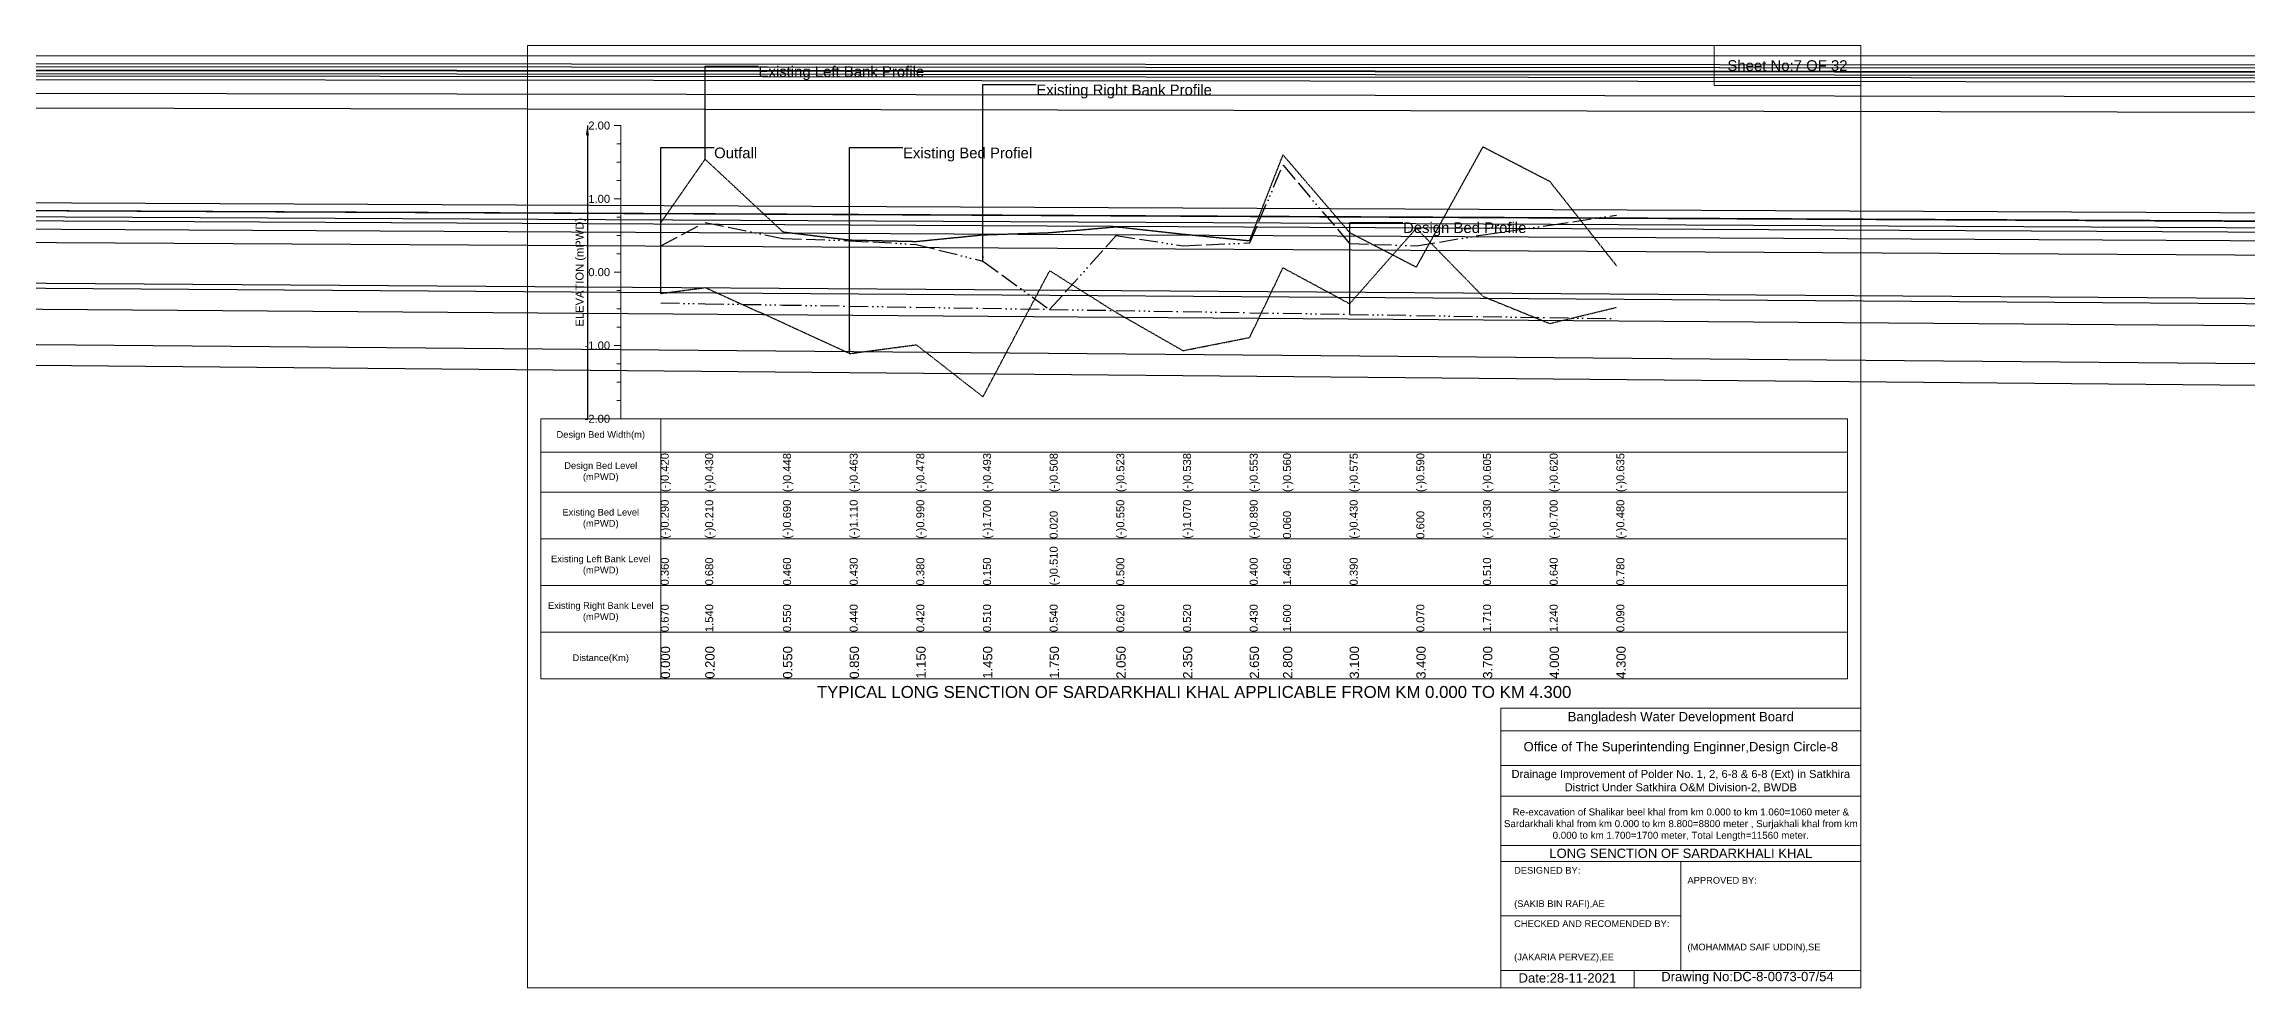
# Model space of a CAD drawing. Header units: inches. Extents: x 0 to 416000, y -4242 to 7.
# Drawn here: x 157825 to 167738, y -4242 to 7 of the extents above; entities that cross this region are included whole.
import ezdxf

# ---------------------------------------------------------------- set-up
doc = ezdxf.new("R2010")
doc.units = ezdxf.units.IN
doc.header["$LTSCALE"] = 7
doc.header["$MEASUREMENT"] = 0
for name, pattern in [('ACAD_ISO14W100', [24, 12, -3, 0, -3, 0, -3, 0, -3]), ('ACAD_ISO15W100', [39, 12, -3, 12, -3, 0, -3, 0, -3, 0, -3]), ('DASHDOT2', [0.5, 0.25, -0.125, 0, -0.125]), ('DASHED2', [0.375, 0.25, -0.125])]:
    doc.linetypes.add(name, pattern=pattern)
for name, color, linetype, lineweight in [('Cross section Data Border', 7, 'Continuous', 9), ('Cross Section Labels', 7, 'Continuous', 9), ('Design Bed Level Long Section', 7, 'ACAD_ISO14W100', 25), ('Existing Bed Level for Long Section', 7, 'DASHDOT2', 25), ('Existing Left Bank of Long section', 7, 'DASHED2', 25), ('Existing Right Bank of Long Section', 7, 'ACAD_ISO15W100', 25), ('Long Section Border', 7, 'Continuous', 9), ('Long Section Labels', 7, 'Continuous', 9), ('Vscale for Long Section', 7, 'Continuous', 9)]:
    doc.layers.add(name, color=color, linetype=linetype, lineweight=lineweight)
doc.styles.get("Standard").update_dxf_attribs({"font": 'arial.ttf'})
doc.dimstyles.get("Standard").update_dxf_attribs({"dimtxt": 0.18, "dimasz": 0.18, "dimexe": 0.18, "dimexo": 0.0625, "dimgap": 0.09, "dimtad": 0, "dimtih": 1, "dimtoh": 1, "dimdec": 4, "dimzin": 0, "dimdsep": 46, "dimtxsty": 'Standard', "dimcen": 0.09, "dimadec": 0, "dimazin": 0, "dimtfac": 1, "dimtdec": 4, "dimtofl": 0, "dimtmove": 0, "dimatfit": 3, "dimfxl": 1, "dimtolj": 1, "dimtzin": 0, "dimarcsym": 0})

msp = doc.modelspace()

# ---------------------------------------------------------------- linework, layer by layer
at = {"layer": 'Cross section Data Border'}
for points in [[(160000, 0), (166000, 0), (166000, -4242), (160000, -4242)], [(165340, 0), (166000, 0), (166000, -180), (165340, -180)]]:
    msp.add_lwpolyline(points, close=True, dxfattribs=at)
for points in [[(164380, -4242), (164380, -2982), (166000, -2982)], [(164380, -3084), (166000, -3084)], [(164380, -3240), (166000, -3240)], [(164380, -3378), (166000, -3378)], [(164380, -3600), (166000, -3600)], [(164380, -3672), (166000, -3672)], [(165190, -3672), (165190, -4164)], [(164380, -3918), (165190, -3918)], [(164380, -4164), (166000, -4164)], [(164980, -4164), (164980, -4242)]]:
    msp.add_lwpolyline(points, dxfattribs=at)
at = {"layer": 'Design Bed Level Long Section'}
msp.add_lwpolyline([(160600, -1158.6), (160800, -1161.9), (161150, -1167.7), (161450, -1172.6), (161750, -1177.6), (162050, -1182.5), (162350, -1187.5), (162650, -1192.4), (162950, -1197.4), (163250, -1202.3), (163400, -1204.8), (163700, -1209.8), (164000, -1214.7), (164300, -1219.7), (164600, -1224.6), (164900, -1229.5)], dxfattribs=at)
at = {"layer": 'Existing Bed Level for Long Section'}
msp.add_lwpolyline([(160600, -1115.7), (160800, -1089.3), (161150, -1247.7), (161450, -1386.3), (161750, -1346.7), (162050, -1581), (162350, -1013.4), (162650, -1201.5), (162950, -1373.1), (163250, -1313.7), (163400, -1000.2), (163700, -1161.9), (164000, -822), (164300, -1128.9), (164600, -1251), (164900, -1178.4)], dxfattribs=at)
at = {"layer": 'Existing Left Bank of Long section'}
msp.add_lwpolyline([(160600, -798.9), (160800, -511.8), (161150, -838.5), (161450, -874.8), (161750, -881.4), (162050, -851.7), (162350, -841.8), (162650, -815.4), (162950, -848.4), (163250, -878.1), (163400, -492), (163700, -841.8), (164000, -996.9), (164300, -455.7), (164600, -610.8), (164900, -990.3)], dxfattribs=at)
at = {"layer": 'Existing Right Bank of Long Section'}
msp.add_lwpolyline([(160600, -901.2), (160800, -795.6), (161150, -868.2), (161450, -878.1), (161750, -894.6), (162050, -970.5), (162350, -1188.3), (162650, -855), (162950, -901.2), (163250, -888), (163400, -538.2), (163700, -891.3), (164000, -901.2), (164300, -851.7), (164600, -808.8), (164900, -762.6)], dxfattribs=at)
at = {"layer": 'Long Section Border'}
msp.add_lwpolyline([(160060, -1680), (165940, -1680), (165940, -2850), (160060, -2850)], close=True, dxfattribs=at)
for points in [[(160600, -1680), (160600, -2850)], [(160060, -1830), (165940, -1830)], [(160060, -2010), (165940, -2010)], [(160060, -2220), (165940, -2220)], [(160060, -2430), (165940, -2430)], [(160060, -2640), (165940, -2640)]]:
    msp.add_lwpolyline(points, dxfattribs=at)
at = {"layer": 'Vscale for Long Section'}
for points in [[(160420, -360), (160390, -360)], [(160420, -1680), (160420, -1350), (160420, -1020), (160420, -690), (160420, -360)], [(160420, -442.5), (160402, -442.5)], [(160420, -525), (160402, -525)], [(160420, -690), (160390, -690)], [(160420, -607.5), (160402, -607.5)], [(160420, -772.5), (160402, -772.5)], [(160420, -855), (160402, -855)], [(160420, -937.5), (160402, -937.5)], [(160420, -1020), (160390, -1020)], [(160420, -1102.5), (160402, -1102.5)], [(160420, -1185), (160402, -1185)], [(160420, -1267.5), (160402, -1267.5)], [(160420, -1350), (160390, -1350)], [(160420, -1432.5), (160402, -1432.5)], [(160420, -1515), (160402, -1515)], [(160420, -1680), (160390, -1680)], [(160420, -1597.5), (160402, -1597.5)]]:
    msp.add_lwpolyline(points, dxfattribs=at)

# ---------------------------------------------------------------- texts
at = {"layer": 'Cross section Data Border', "attachment_point": 5}
for s, insert, char_height in [('Sheet No:7 OF 32', (165670, -90), 48), ('Bangladesh Water Development Board', (165190, -3027), 42), ('Office of The Superintending Enginner,Design Circle-8', (165190, -3162), 42)]:
    msp.add_mtext(s, dxfattribs=dict(at, insert=insert, char_height=char_height))
at = {"layer": 'Cross section Data Border'}
for s, insert, char_height, width, attachment_point in [('Drainage Improvement of Polder No. 1, 2, 6-8 & 6-8 (Ext) in Satkhira District Under Satkhira O&M Division-2, BWDB', (165190, -3312), 36, 1680, 5), ('Re-excavation of Shalikar beel khal from km 0.000 to km 1.060=1060 meter & Sardarkhali khal from km 0.000 to km 8.800=8800 meter , Surjakhali khal from km 0.000 to km 1.700=1700 meter, Total Length=11560 meter.', (165190, -3507), 31.4683, 1620, 5), ('LONG SENCTION OF SARDARKHALI KHAL', (165190, -3636), 42, 1680, 5), ('DESIGNED BY:^J^J^J(SAKIB BIN RAFI),AE', (164440, -3792), 30, 840, 4), ('APPROVED BY:^J^J^J^J^J^J(MOHAMMAD SAIF UDDIN),SE', (165220, -3912), 30, 840, 4), ('CHECKED AND RECOMENDED BY:^J^J^J(JAKARIA PERVEZ),EE', (164440, -4032), 30, 840, 4), ('Date:28-11-2021', (164680, -4197), 42, 840, 5), ('Drawing No:DC-8-0073-07/54', (165490, -4197), 42, 1320, 5)]:
    msp.add_mtext(s, dxfattribs=dict(at, insert=insert, char_height=char_height, width=width, attachment_point=attachment_point))
at = {"layer": 'Long Section Border', "attachment_point": 5}
for s, insert, char_height in [('Design Bed Width(m)', (160330, -1755), 30), ('Design Bed Level^J(mPWD)', (160330, -1920), 30), ('Existing Bed Level^J(mPWD)', (160330, -2130), 30), ('Existing Left Bank Level^J(mPWD)', (160330, -2340), 30), ('Existing Right Bank Level^J(mPWD)', (160330, -2550), 30), ('Distance(Km)', (160330, -2760), 30), ('TYPICAL LONG SENCTION OF SARDARKHALI KHAL APPLICABLE FROM KM 0.000 TO KM 4.300', (163000, -2910), 54)]:
    msp.add_mtext(s, dxfattribs=dict(at, insert=insert, char_height=char_height))
at = {"layer": 'Long Section Labels', "char_height": 48, "attachment_point": 1}
for s, insert in [('Existing Left Bank Profile', (161040, -92.7)), ('Existing Right Bank Profile', (162290, -175.2)), ('Outfall', (160840, -459)), ('Existing Bed Profiel', (161690, -459)), ('Design Bed Profile', (163940, -795.6))]:
    msp.add_mtext(s, dxfattribs=dict(at, insert=insert))
at = {"layer": 'Vscale for Long Section', "char_height": 36, "attachment_point": 6}
for s, insert in [('2.00', (160372, -360)), ('1.00', (160372, -690)), ('0.00', (160372, -1020)), ('-1.00', (160372, -1350)), ('-2.00', (160372, -1680))]:
    msp.add_mtext(s, dxfattribs=dict(at, insert=insert))
at = {"layer": 'Vscale for Long Section', "rotation": 90}
for s, insert, char_height, attachment_point in [('ELEVATION (mPWD)', (160240, -1020), 36, 5), ('(-)0.420', (160600, -2010), 36, 1), ('(-)0.430', (160800, -2010), 36, 1), ('(-)0.448', (161150, -2010), 36, 1), ('(-)0.463', (161450, -2010), 36, 1), ('(-)0.478', (161750, -2010), 36, 1), ('(-)0.493', (162050, -2010), 36, 1), ('(-)0.508', (162350, -2010), 36, 1), ('(-)0.523', (162650, -2010), 36, 1), ('(-)0.538', (162950, -2010), 36, 1), ('(-)0.553', (163250, -2010), 36, 1), ('(-)0.560', (163400, -2010), 36, 1), ('(-)0.575', (163700, -2010), 36, 1), ('(-)0.590', (164000, -2010), 36, 1), ('(-)0.605', (164300, -2010), 36, 1), ('(-)0.620', (164600, -2010), 36, 1), ('(-)0.635', (164900, -2010), 36, 1), ('(-)0.290', (160600, -2220), 36, 1), ('(-)0.210', (160800, -2220), 36, 1), ('(-)0.690', (161150, -2220), 36, 1), ('(-)1.110', (161450, -2220), 36, 1), ('(-)0.990', (161750, -2220), 36, 1), ('(-)1.700', (162050, -2220), 36, 1), ('(-)0.550', (162650, -2220), 36, 1), ('(-)1.070', (162950, -2220), 36, 1), ('(-)0.890', (163250, -2220), 36, 1), ('(-)0.430', (163700, -2220), 36, 1), ('(-)0.330', (164300, -2220), 36, 1), ('(-)0.700', (164600, -2220), 36, 1), ('(-)0.480', (164900, -2220), 36, 1), ('0.020', (162350, -2220), 36, 1), ('0.060', (163400, -2220), 36, 1), ('0.600', (164000, -2220), 36, 1), ('(-)0.510', (162350, -2430), 36, 1), ('0.360', (160600, -2430), 36, 1), ('0.360', (160600, -2430), 36, 1), ('0.360', (160600, -2430), 36, 1), ('0.680', (160800, -2430), 36, 1), ('0.460', (161150, -2430), 36, 1), ('0.430', (161450, -2430), 36, 1), ('0.380', (161750, -2430), 36, 1), ('0.150', (162050, -2430), 36, 1), ('0.500', (162650, -2430), 36, 1), ('0.400', (163250, -2430), 36, 1), ('1.460', (163400, -2430), 36, 1), ('0.390', (163700, -2430), 36, 1), ('0.510', (164300, -2430), 36, 1), ('0.640', (164600, -2430), 36, 1), ('0.780', (164900, -2430), 36, 1), ('0.670', (160600, -2640), 36, 1), ('1.540', (160800, -2640), 36, 1), ('0.550', (161150, -2640), 36, 1), ('0.440', (161450, -2640), 36, 1), ('0.420', (161750, -2640), 36, 1), ('0.510', (162050, -2640), 36, 1), ('0.540', (162350, -2640), 36, 1), ('0.540', (162350, -2640), 36, 1), ('0.620', (162650, -2640), 36, 1), ('0.520', (162950, -2640), 36, 1), ('0.430', (163250, -2640), 36, 1), ('1.600', (163400, -2640), 36, 1), ('0.070', (164000, -2640), 36, 1), ('1.710', (164300, -2640), 36, 1), ('1.240', (164600, -2640), 36, 1), ('0.090', (164900, -2640), 36, 1), ('0.000', (160600, -2850), 42, 1), ('0.200', (160800, -2850), 42, 1), ('0.550', (161150, -2850), 42, 1), ('0.850', (161450, -2850), 42, 1), ('1.150', (161750, -2850), 42, 1), ('1.450', (162050, -2850), 42, 1), ('1.750', (162350, -2850), 42, 1), ('2.050', (162650, -2850), 42, 1), ('2.350', (162950, -2850), 42, 1), ('2.650', (163250, -2850), 42, 1), ('2.800', (163400, -2850), 42, 1), ('3.100', (163700, -2850), 42, 1), ('3.400', (164000, -2850), 42, 1), ('3.700', (164300, -2850), 42, 1), ('4.000', (164600, -2850), 42, 1), ('4.300', (164900, -2850), 42, 1)]:
    msp.add_mtext(s, dxfattribs=dict(at, insert=insert, char_height=char_height, attachment_point=attachment_point))

# ---------------------------------------------------------------- leaders
at = {"layer": 'Cross Section Labels', "annotation_type": 0, "has_hookline": 1, "hookline_direction": 0, "text_width": 497}
for points in [[(0, 0), (223015, -154.2), (223194.9, -154.2)], [(0, 0), (252652, -245.4), (252831.9, -245.4)], [(0, 0), (262182, -225.9), (262361.9, -225.9)], [(0, 0), (313700, -185.7), (313879.9, -185.7)], [(0, 0), (332446, -171.3), (332625.9, -171.3)], [(0, 0), (342778, -95.2), (342957.9, -95.2)], [(0, 0), (383141, -273.2), (383320.9, -273.2)], [(0, 0), (392544, -311.8), (392723.9, -311.8)], [(0, 0), (402652, -286.9), (402831.9, -286.9)], [(0, 0), (202878.5, -361.4), (203058.4, -361.4)], [(0, 0), (212708, -289.6), (212887.9, -289.6)], [(0, 0), (292730, -1643.9), (292909.9, -1643.9)], [(0, 0), (302388, -1582.6), (302567.9, -1582.6)], [(0, 0), (322958, -1614.4), (323137.9, -1614.4)], [(0, 0), (332565, -1623.5), (332744.9, -1623.5)], [(0, 0), (342899, -1610.9), (343078.9, -1610.9)], [(0, 0), (372584, -1670.8), (372763.9, -1670.8)], [(0, 0), (382536, -1802.2), (382715.9, -1802.2)], [(0, 0), (232555, -1747.4), (232734.9, -1747.4)], [(0, 0), (242747, -1679.5), (242926.9, -1679.5)], [(0, 0), (252778, -1712.3), (252957.9, -1712.3)], [(0, 0), (193167, -1760.6), (193346.9, -1760.6)], [(0, 0), (212832, -1815), (213011.9, -1815)]]:
    msp.add_leader(points, dimstyle='Standard', override={"dimasz": 43.2}, dxfattribs=at)
at = {"layer": 'Long Section Labels', "annotation_type": 0, "has_hookline": 1, "hookline_direction": 0}
for points, text_width in [([(160800, -511.8), (160800, -92.7), (161039.9, -92.7)], 737.4), ([(162050, -970.5), (162050, -175.2), (162289.9, -175.2)], 782), ([(160600, -1115.7), (160600, -459), (160839.9, -459)], 185.8), ([(161450, -1386.3), (161450, -459), (161689.9, -459)], 571.4), ([(163700, -1209.8), (163700, -795.6), (163939.9, -795.6)], 547.4)]:
    msp.add_leader(points, dimstyle='Standard', override={"dimasz": 21.6}, dxfattribs=dict(at, text_width=text_width))
at = {"layer": 'Vscale for Long Section'}
msp.add_leader([(160270, -360), (160270, -1680)], dimstyle='Standard', override={"dimasz": 43.2}, dxfattribs=at)

doc.saveas('drawing.dxf')
